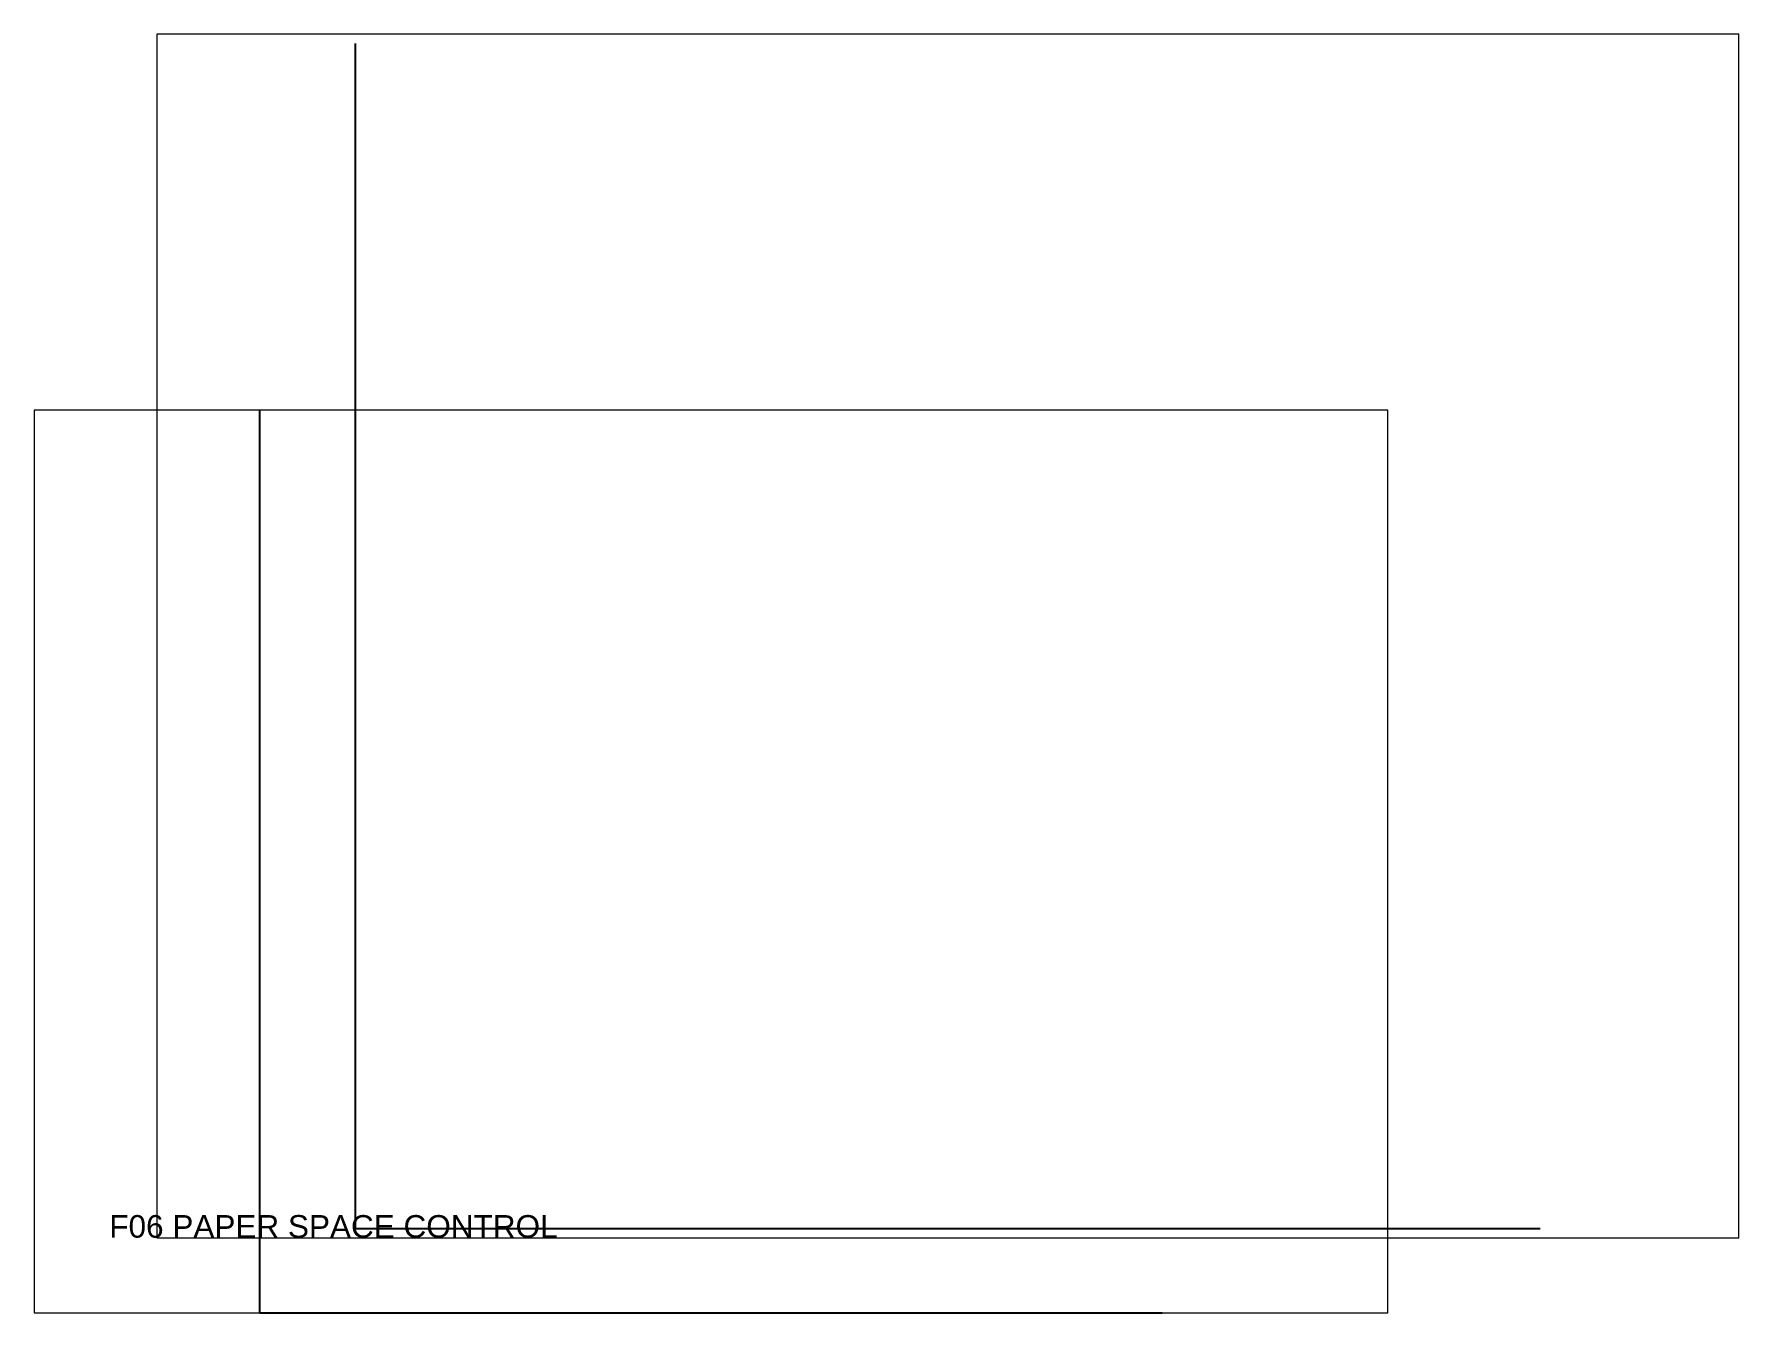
# Paper-space layout 'F06_SHEET' of a CAD drawing. Header units: millimetres. Extents: x 10 to 237, y 10 to 180.
# The model-space entities are those that its viewports show. They can reach past a viewport. Long polylines and large blocks are cut down to what shows.
import ezdxf

# ---------------------------------------------------------------- set-up
doc = ezdxf.new("R2010")
doc.units = ezdxf.units.MM
doc.styles.get("Standard").update_dxf_attribs({"font": 'arial.ttf'})

msp = doc.modelspace()

# ---------------------------------------------------------------- linework, layer by layer
for q in [(0, 100), (100, 0)]:
    msp.add_line((0, 0), q)

psp = doc.layouts.new('F06_SHEET')

# ---------------------------------------------------------------- texts
psp.add_text('F06 PAPER SPACE CONTROL', height=3).set_placement((20, 20))

# ---------------------------------------------------------------- viewports
at = {"layer": '0'}
psp.add_viewport(center=(131.5, 100), size=(210.4, 160), view_center_point=(50, 50), view_height=101.5707, dxfattribs=at)
psp.add_viewport(center=(100, 70), size=(180, 120), view_center_point=(50, 50), view_height=100, status=3, dxfattribs=at)

doc.saveas('drawing.dxf')
